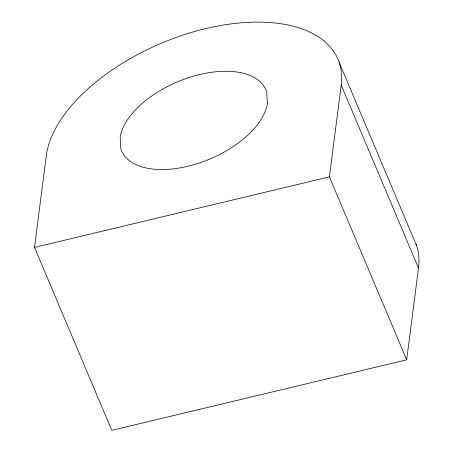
<?xml version="1.0" encoding="UTF-8"?>
<svg xmlns="http://www.w3.org/2000/svg" width="453" height="453" viewBox="0 0 453 453"><rect width="100%" height="100%" fill="white"/><g stroke="black" fill="none" stroke-linecap="round" stroke-linejoin="round"><path stroke-width="0.68" d="M34.502 247.4L46.314 155.656A156.642 83.703 -22.9 0 1 205.577 28.652A156.642 83.703 -22.9 0 1 341.217 85.124L418.498 268.074L406.686 359.818L111.783 430.35L34.502 247.4L329.405 176.868L341.217 85.124M339.252 62.582L416.534 245.532M329.405 176.868L406.686 359.818M416.08 244.252A156.642 83.703 -22.9 0 1 418.498 268.074M267.355 103.703L266.766 92.304A78.318 41.852 -22.9 0 0 191.511 76.744A78.318 41.852 -22.9 0 0 120.175 137.083L120.764 148.476A78.318 41.852 -22.9 0 0 196.024 164.043A78.318 41.852 -22.9 0 0 267.355 103.703"/></g></svg>
